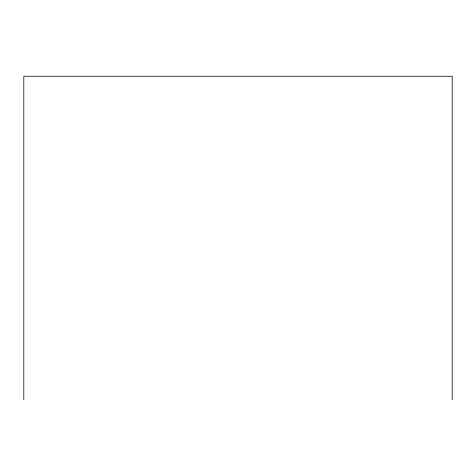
<?xml version="1.0" encoding="UTF-8"?>
<svg xmlns="http://www.w3.org/2000/svg" width="476" height="476" viewBox="0 0 476 476"><rect width="100%" height="100%" fill="white"/><g stroke="black" fill="none" stroke-linecap="round" stroke-linejoin="round"><path stroke-width="0.71" d="M452.2 399.745L452.2 76.255L23.8 76.255L23.8 399.745"/></g></svg>
